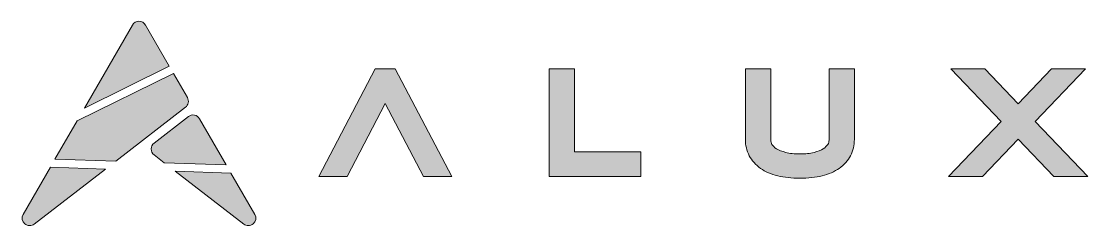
# Model space of a CAD drawing. Header units: millimetres. Extents: x 10 to 199, y -155 to -119.
import ezdxf

# ---------------------------------------------------------------- set-up
doc = ezdxf.new("R2010")
doc.units = ezdxf.units.MM
doc.header["$MEASUREMENT"] = 0
doc.layers.add('Layer 1', color=7, linetype='Continuous', lineweight=0)

# ---------------------------------------------------------------- blocks, each defined once
blk = doc.blocks.new('Block_0')
at = {"layer": 'Layer 1', "transparency": 33554687}
h = blk.add_hatch(color=30, dxfattribs=at)
h.dxf.hatch_style = 2
edge = h.paths.add_edge_path()
edge.add_spline(control_points=[(32.47, -119.49), (32.24, -119.07), (31.8, -118.82), (31.32, -118.82), (30.85, -118.82), (30.41, -119.07), (30.17, -119.49), (30.17, -119.49), (21.67, -134.21), (21.67, -134.21), (21.67, -134.21), (36.69, -126.79), (36.69, -126.79), (36.69, -126.79), (32.47, -119.49), (32.47, -119.49)], knot_values=[0, 0, 0, 0, 1, 1, 1, 2, 2, 2, 3, 3, 3, 4, 4, 4, 5, 5, 5, 5], degree=3, periodic=0)
h = blk.add_hatch(color=40, dxfattribs=at)
h.dxf.hatch_style = 2
edge = h.paths.add_edge_path()
edge.add_spline(control_points=[(39.55, -134.05), (40.08, -133.64), (40.22, -132.9), (39.89, -132.33), (39.89, -132.33), (37.41, -128.04), (37.41, -128.04), (37.41, -128.04), (20.36, -136.47), (20.36, -136.47), (20.36, -136.47), (16.45, -143.25), (16.45, -143.25), (16.45, -143.25), (27.2, -143.59), (27.2, -143.59), (27.2, -143.59), (39.55, -134.05), (39.55, -134.05)], knot_values=[0, 0, 0, 0, 1, 1, 1, 2, 2, 2, 3, 3, 3, 4, 4, 4, 5, 5, 5, 6, 6, 6, 6], degree=3, periodic=0)
h = blk.add_hatch(color=251, dxfattribs=at)
h.dxf.hatch_style = 2
h.paths.add_polyline_path([(76.71, -127.22), (73.17, -127.22), (63.16, -146.3), (68.17, -146.3), (74.94, -133.38), (81.71, -146.3), (86.72, -146.3)])
h = blk.add_hatch(color=251, dxfattribs=at)
h.dxf.hatch_style = 2
h.paths.add_polyline_path([(108.43, -127.22), (103.95, -127.22), (103.95, -146.3), (120.21, -146.3), (120.21, -141.92), (108.43, -141.92)])
h = blk.add_hatch(color=251, dxfattribs=at)
h.dxf.hatch_style = 2
edge = h.paths.add_edge_path()
edge.add_spline(control_points=[(153.52, -139.86), (153.52, -140.12), (153.45, -140.37), (153.3, -140.62), (153.14, -140.89), (152.87, -141.14), (152.51, -141.38), (152.09, -141.65), (151.53, -141.87), (150.86, -142.04), (150.16, -142.22), (149.32, -142.31), (148.36, -142.31), (147.4, -142.31), (146.55, -142.22), (145.85, -142.04), (145.18, -141.87), (144.63, -141.65), (144.2, -141.38), (143.84, -141.15), (143.57, -140.89), (143.41, -140.62), (143.27, -140.37), (143.19, -140.13), (143.19, -139.86), (143.19, -139.86), (143.19, -127.22), (143.19, -127.22), (143.19, -127.22), (138.71, -127.22), (138.71, -127.22), (138.71, -127.22), (138.71, -139.74), (138.71, -139.74), (138.71, -140.78), (138.94, -141.75), (139.39, -142.62), (139.84, -143.5), (140.52, -144.25), (141.4, -144.87), (142.23, -145.44), (143.25, -145.88), (144.44, -146.18), (145.57, -146.47), (146.89, -146.61), (148.36, -146.61), (149.83, -146.61), (151.15, -146.47), (152.29, -146.18), (153.47, -145.88), (154.49, -145.44), (155.32, -144.86), (156.19, -144.25), (156.87, -143.5), (157.32, -142.62), (157.77, -141.75), (158, -140.78), (158, -139.74), (158, -139.74), (158, -127.22), (158, -127.22), (158, -127.22), (153.52, -127.22), (153.52, -127.22), (153.52, -127.22), (153.52, -139.86), (153.52, -139.86)], knot_values=[0, 0, 0, 0, 1, 1, 1, 2, 2, 2, 3, 3, 3, 4, 4, 4, 5, 5, 5, 6, 6, 6, 7, 7, 7, 8, 8, 8, 9, 9, 9, 10, 10, 10, 11, 11, 11, 12, 12, 12, 13, 13, 13, 14, 14, 14, 15, 15, 15, 16, 16, 16, 17, 17, 17, 18, 18, 18, 19, 19, 19, 20, 20, 20, 21, 21, 21, 22, 22, 22, 22], degree=3, periodic=0)
h = blk.add_hatch(color=251, dxfattribs=at)
h.dxf.hatch_style = 2
h.paths.add_polyline_path([(190.02, -136.55), (198.95, -127.22), (192.93, -127.22), (187, -133.42), (181.09, -127.22), (175.06, -127.22), (184, -136.55), (174.68, -146.3), (180.7, -146.3), (187, -139.71), (193.32, -146.3), (199.32, -146.3)])
h = blk.add_hatch(color=30, dxfattribs=at)
h.dxf.hatch_style = 2
edge = h.paths.add_edge_path()
edge.add_spline(control_points=[(42.05, -136.07), (41.86, -135.74), (41.53, -135.51), (41.15, -135.43), (40.78, -135.36), (40.39, -135.45), (40.08, -135.68), (40.08, -135.68), (34.01, -140.38), (34.01, -140.38), (33.68, -140.63), (33.49, -141.02), (33.49, -141.43), (33.49, -141.84), (33.68, -142.23), (34.01, -142.48), (34.01, -142.48), (35.8, -143.87), (35.8, -143.87), (35.8, -143.87), (46.75, -144.21), (46.75, -144.21), (46.75, -144.21), (42.05, -136.07), (42.05, -136.07)], knot_values=[0, 0, 0, 0, 1, 1, 1, 2, 2, 2, 3, 3, 3, 4, 4, 4, 5, 5, 5, 6, 6, 6, 7, 7, 7, 8, 8, 8, 8], degree=3, periodic=0)
h = blk.add_hatch(color=30, dxfattribs=at)
h.dxf.hatch_style = 2
edge = h.paths.add_edge_path()
edge.add_spline(control_points=[(10.81, -153.02), (10.49, -153.57), (10.61, -154.27), (11.09, -154.68), (11.34, -154.9), (11.65, -155.01), (11.96, -155.01), (12.25, -155.01), (12.54, -154.92), (12.78, -154.73), (12.78, -154.73), (25.4, -144.98), (25.4, -144.98), (25.4, -144.98), (15.63, -144.67), (15.63, -144.67), (15.63, -144.67), (10.81, -153.02), (10.81, -153.02)], knot_values=[0, 0, 0, 0, 1, 1, 1, 2, 2, 2, 3, 3, 3, 4, 4, 4, 5, 5, 5, 6, 6, 6, 6], degree=3, periodic=0)
h = blk.add_hatch(color=40, dxfattribs=at)
h.dxf.hatch_style = 2
edge = h.paths.add_edge_path()
edge.add_spline(control_points=[(51.83, -153.02), (51.83, -153.02), (47.6, -145.69), (47.6, -145.69), (47.6, -145.69), (37.75, -145.37), (37.75, -145.37), (37.75, -145.37), (49.87, -154.73), (49.87, -154.73), (50.11, -154.92), (50.39, -155.01), (50.68, -155.01), (50.99, -155.01), (51.31, -154.9), (51.56, -154.68), (52.03, -154.27), (52.15, -153.57), (51.83, -153.02)], knot_values=[0, 0, 0, 0, 1, 1, 1, 2, 2, 2, 3, 3, 3, 4, 4, 4, 5, 5, 5, 6, 6, 6, 6], degree=3, periodic=0)
at = {"layer": 'Layer 1'}
for points in [[(76.71, -127.22), (73.17, -127.22), (63.16, -146.3), (68.17, -146.3), (74.94, -133.38), (81.71, -146.3), (86.72, -146.3)], [(108.43, -127.22), (103.95, -127.22), (103.95, -146.3), (120.21, -146.3), (120.21, -141.92), (108.43, -141.92)], [(190.02, -136.55), (198.95, -127.22), (192.93, -127.22), (187, -133.42), (181.09, -127.22), (175.06, -127.22), (184, -136.55), (174.68, -146.3), (180.7, -146.3), (187, -139.71), (193.32, -146.3), (199.32, -146.3)]]:
    blk.add_lwpolyline(points, close=True, dxfattribs=at)
for points, knots in [([(32.47, -119.49), (32.24, -119.07), (31.8, -118.82), (31.32, -118.82), (30.85, -118.82), (30.41, -119.07), (30.17, -119.49), (30.17, -119.49), (21.67, -134.21), (21.67, -134.21), (21.67, -134.21), (36.69, -126.79), (36.69, -126.79), (36.69, -126.79), (32.47, -119.49), (32.47, -119.49)], [0, 0, 0, 0, 1, 1, 1, 2, 2, 2, 3, 3, 3, 4, 4, 4, 5, 5, 5, 5]), ([(39.55, -134.05), (40.08, -133.64), (40.22, -132.9), (39.89, -132.33), (39.89, -132.33), (37.41, -128.04), (37.41, -128.04), (37.41, -128.04), (20.36, -136.47), (20.36, -136.47), (20.36, -136.47), (16.45, -143.25), (16.45, -143.25), (16.45, -143.25), (27.2, -143.59), (27.2, -143.59), (27.2, -143.59), (39.55, -134.05), (39.55, -134.05)], [0, 0, 0, 0, 1, 1, 1, 2, 2, 2, 3, 3, 3, 4, 4, 4, 5, 5, 5, 6, 6, 6, 6]), ([(153.52, -139.86), (153.52, -140.12), (153.45, -140.37), (153.3, -140.62), (153.14, -140.89), (152.87, -141.14), (152.51, -141.38), (152.09, -141.65), (151.53, -141.87), (150.86, -142.04), (150.16, -142.22), (149.32, -142.31), (148.36, -142.31), (147.4, -142.31), (146.55, -142.22), (145.85, -142.04), (145.18, -141.87), (144.63, -141.65), (144.2, -141.38), (143.84, -141.15), (143.57, -140.89), (143.41, -140.62), (143.27, -140.37), (143.19, -140.13), (143.19, -139.86), (143.19, -139.86), (143.19, -127.22), (143.19, -127.22), (143.19, -127.22), (138.71, -127.22), (138.71, -127.22), (138.71, -127.22), (138.71, -139.74), (138.71, -139.74), (138.71, -140.78), (138.94, -141.75), (139.39, -142.62), (139.84, -143.5), (140.52, -144.25), (141.4, -144.87), (142.23, -145.44), (143.25, -145.88), (144.44, -146.18), (145.57, -146.47), (146.89, -146.61), (148.36, -146.61), (149.83, -146.61), (151.15, -146.47), (152.29, -146.18), (153.47, -145.88), (154.49, -145.44), (155.32, -144.86), (156.19, -144.25), (156.87, -143.5), (157.32, -142.62), (157.77, -141.75), (158, -140.78), (158, -139.74), (158, -139.74), (158, -127.22), (158, -127.22), (158, -127.22), (153.52, -127.22), (153.52, -127.22), (153.52, -127.22), (153.52, -139.86), (153.52, -139.86)], [0, 0, 0, 0, 1, 1, 1, 2, 2, 2, 3, 3, 3, 4, 4, 4, 5, 5, 5, 6, 6, 6, 7, 7, 7, 8, 8, 8, 9, 9, 9, 10, 10, 10, 11, 11, 11, 12, 12, 12, 13, 13, 13, 14, 14, 14, 15, 15, 15, 16, 16, 16, 17, 17, 17, 18, 18, 18, 19, 19, 19, 20, 20, 20, 21, 21, 21, 22, 22, 22, 22]), ([(42.05, -136.07), (41.86, -135.74), (41.53, -135.51), (41.15, -135.43), (40.78, -135.36), (40.39, -135.45), (40.08, -135.68), (40.08, -135.68), (34.01, -140.38), (34.01, -140.38), (33.68, -140.63), (33.49, -141.02), (33.49, -141.43), (33.49, -141.84), (33.68, -142.23), (34.01, -142.48), (34.01, -142.48), (35.8, -143.87), (35.8, -143.87), (35.8, -143.87), (46.75, -144.21), (46.75, -144.21), (46.75, -144.21), (42.05, -136.07), (42.05, -136.07)], [0, 0, 0, 0, 1, 1, 1, 2, 2, 2, 3, 3, 3, 4, 4, 4, 5, 5, 5, 6, 6, 6, 7, 7, 7, 8, 8, 8, 8]), ([(10.81, -153.02), (10.49, -153.57), (10.61, -154.27), (11.09, -154.68), (11.34, -154.9), (11.65, -155.01), (11.96, -155.01), (12.25, -155.01), (12.54, -154.92), (12.78, -154.73), (12.78, -154.73), (25.4, -144.98), (25.4, -144.98), (25.4, -144.98), (15.63, -144.67), (15.63, -144.67), (15.63, -144.67), (10.81, -153.02), (10.81, -153.02)], [0, 0, 0, 0, 1, 1, 1, 2, 2, 2, 3, 3, 3, 4, 4, 4, 5, 5, 5, 6, 6, 6, 6]), ([(51.83, -153.02), (51.83, -153.02), (47.6, -145.69), (47.6, -145.69), (47.6, -145.69), (37.75, -145.37), (37.75, -145.37), (37.75, -145.37), (49.87, -154.73), (49.87, -154.73), (50.11, -154.92), (50.39, -155.01), (50.68, -155.01), (50.99, -155.01), (51.31, -154.9), (51.56, -154.68), (52.03, -154.27), (52.15, -153.57), (51.83, -153.02)], [0, 0, 0, 0, 1, 1, 1, 2, 2, 2, 3, 3, 3, 4, 4, 4, 5, 5, 5, 6, 6, 6, 6])]:
    blk.add_open_spline(points, degree=3, knots=knots, dxfattribs=at)

msp = doc.modelspace()

# ---------------------------------------------------------------- block references
at = {"layer": 'Layer 1'}
msp.add_blockref('Block_0', (0, 0), dxfattribs=at)

doc.saveas('drawing.dxf')
